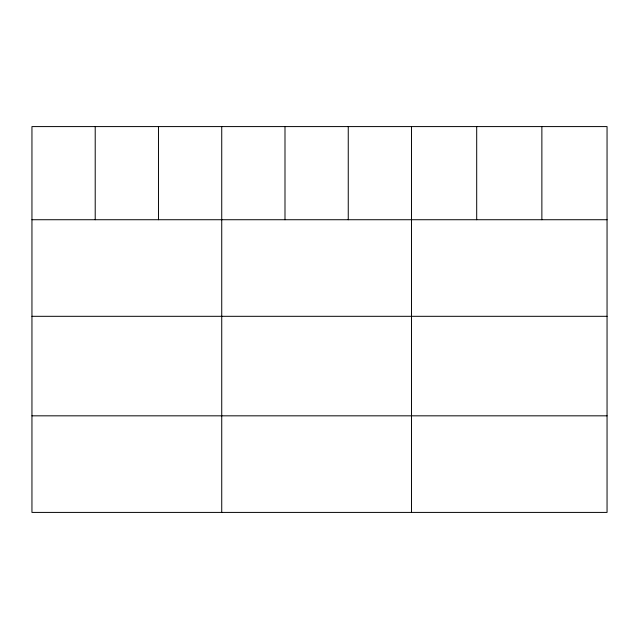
<?xml version="1.0" encoding="UTF-8"?>
<svg xmlns="http://www.w3.org/2000/svg" width="639" height="639" viewBox="0 0 639 639"><rect width="100%" height="100%" fill="white"/><g stroke="black" fill="none" stroke-linecap="round" stroke-linejoin="round"><path stroke-width="0.96" d="M607.05 219.728L607.05 512.414L31.95 512.414L31.95 126.586L607.05 126.586L607.05 219.728L31.95 219.728M31.95 316.313L607.05 316.313M31.95 415.829L607.05 415.829M541.872 126.586L541.872 219.728M476.694 126.586L476.694 219.728M411.516 126.586L411.516 512.414M348.255 126.586L348.255 219.728M284.994 126.586L284.994 219.728M221.733 126.586L221.733 512.414M158.472 126.586L158.472 219.728M95.211 126.586L95.211 219.728"/></g></svg>
